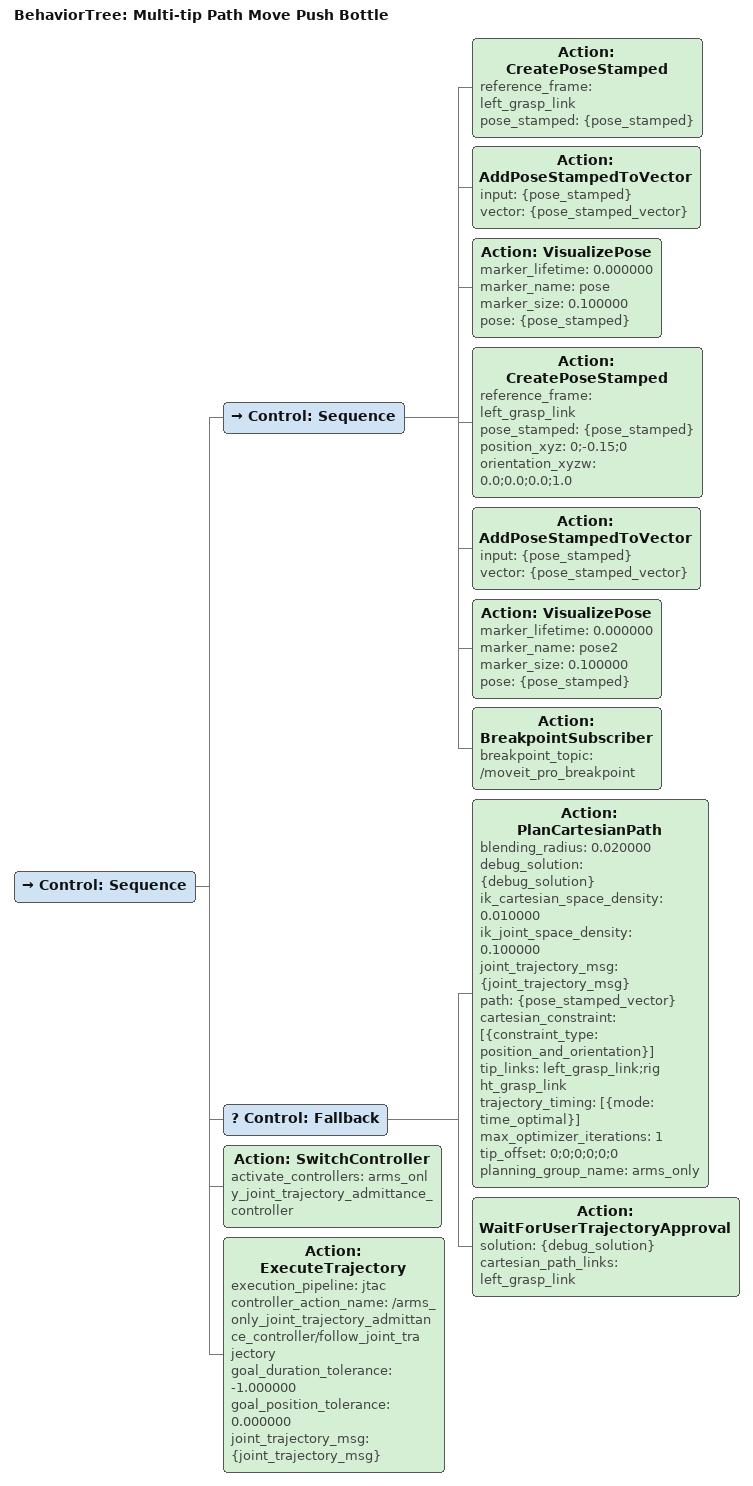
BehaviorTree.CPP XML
<?xml version="1.0" encoding="UTF-8" ?>
<root BTCPP_format="4" main_tree_to_execute="Multi-tip Path Move Push Bottle">
  <BehaviorTree ID="Multi-tip Path Move Push Bottle" _description="">
    <Control ID="Sequence">
      <Control ID="Sequence">
        <Action
          ID="CreatePoseStamped"
          reference_frame="left_grasp_link"
          pose_stamped="{pose_stamped}"
        />
        <Action
          ID="AddPoseStampedToVector"
          input="{pose_stamped}"
          vector="{pose_stamped_vector}"
        />
        <Action
          ID="VisualizePose"
          marker_lifetime="0.000000"
          marker_name="pose"
          marker_size="0.100000"
          pose="{pose_stamped}"
        />
        <Action
          ID="CreatePoseStamped"
          reference_frame="left_grasp_link"
          pose_stamped="{pose_stamped}"
          position_xyz="0;-0.15;0"
          orientation_xyzw="0.0;0.0;0.0;1.0"
        />
        <Action
          ID="AddPoseStampedToVector"
          input="{pose_stamped}"
          vector="{pose_stamped_vector}"
        />
        <Action
          ID="VisualizePose"
          marker_lifetime="0.000000"
          marker_name="pose2"
          marker_size="0.100000"
          pose="{pose_stamped}"
        />
        <Action
          ID="BreakpointSubscriber"
          breakpoint_topic="/moveit_pro_breakpoint"
        />
      </Control>
      <Control ID="Fallback">
        <Action
          ID="PlanCartesianPath"
          blending_radius="0.020000"
          debug_solution="{debug_solution}"
          ik_cartesian_space_density="0.010000"
          ik_joint_space_density="0.100000"
          joint_trajectory_msg="{joint_trajectory_msg}"
          path="{pose_stamped_vector}"
          cartesian_constraint="[{constraint_type: position_and_orientation}]"
          tip_links="left_grasp_link;right_grasp_link"
          trajectory_timing="[{mode: time_optimal}]"
          max_optimizer_iterations="1"
          tip_offset="0;0;0;0;0;0"
          planning_group_name="arms_only"
        />
        <Action
          ID="WaitForUserTrajectoryApproval"
          solution="{debug_solution}"
          cartesian_path_links="left_grasp_link"
        />
      </Control>
      <Action
        ID="SwitchController"
        activate_controllers="arms_only_joint_trajectory_admittance_controller"
      />
      <Action
        ID="ExecuteTrajectory"
        execution_pipeline="jtac"
        controller_action_name="/arms_only_joint_trajectory_admittance_controller/follow_joint_trajectory"
        goal_duration_tolerance="-1.000000"
        goal_position_tolerance="0.000000"
        joint_trajectory_msg="{joint_trajectory_msg}"
      />
    </Control>
  </BehaviorTree>
</root>
